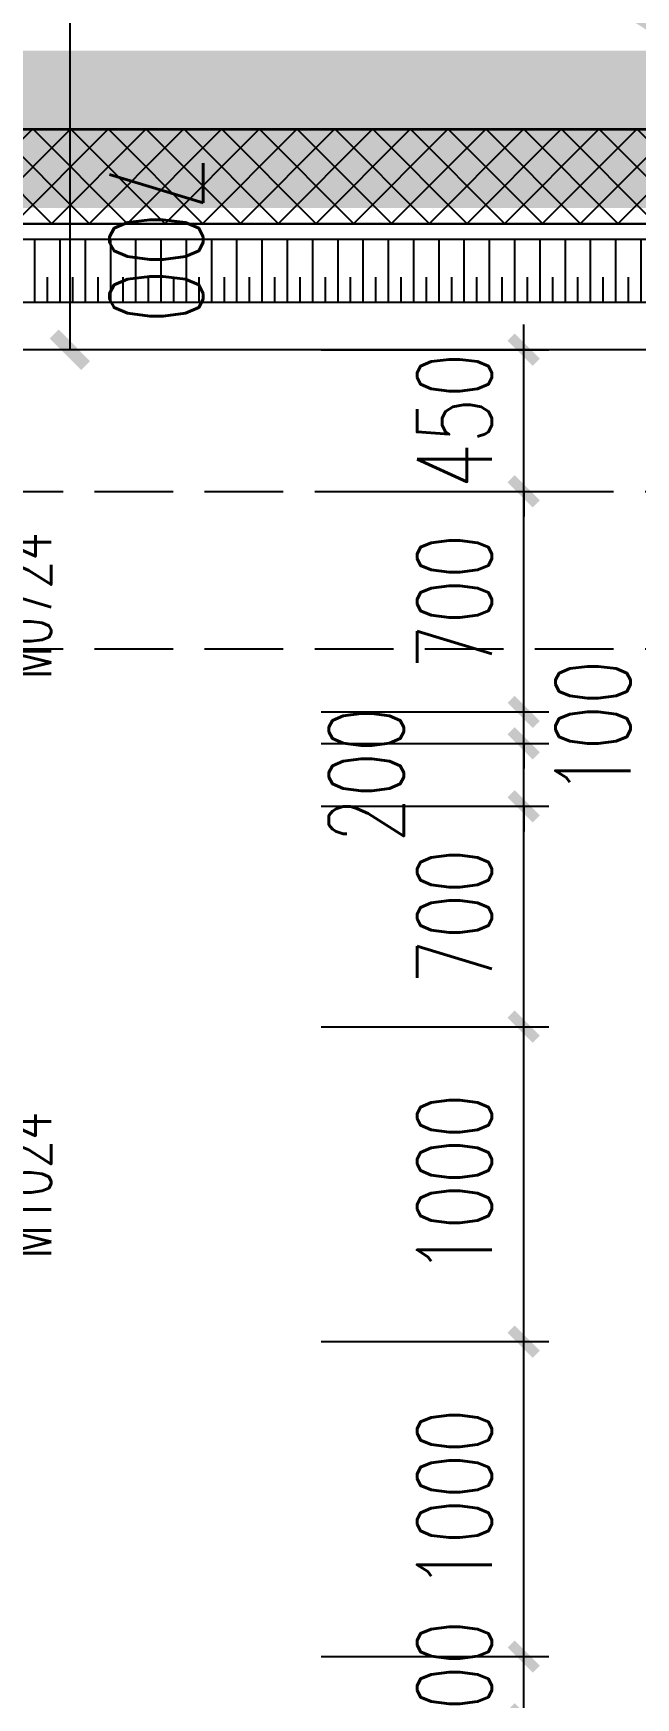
# Model space of a CAD drawing. Extents: x -821772 to -21949, y 506164 to 1049594.
# Drawn here: x -294599 to -292684, y 616439 to 621725 of the extents above; entities that cross this region are included whole.
import ezdxf
from ezdxf.xclip import XClip

# ---------------------------------------------------------------- set-up
doc = ezdxf.new("R2010")
doc.units = 0
doc.header["$LTSCALE"] = 1000
doc.header["$MEASUREMENT"] = 0
doc.header["$XCLIPFRAME"] = 2
for name, pattern in [('10平面20250807_t3$0$DASH', [0.35, 0.25, -0.1]), ('10平面20250807_t3$0$DOTE', [2.4200000000000004, 2, -0.2, 0.02, -0.2]), ('DASH', [0.35, 0.25, -0.1])]:
    doc.linetypes.add(name, pattern=pattern)
doc.layers.get('Defpoints').update_dxf_attribs({"color": 210})
doc.layers.add('1-防火分区线', color=201, linetype='DASH', lineweight=50)
for name, color, linetype in [('10平面20250807_t3$0$99平面图例外参$0$A-HATCH-2', 8, 'Continuous'), ('10平面20250807_t3$0$A-AXIS-D', 8, 'Continuous'), ('10平面20250807_t3$0$A-AXIS-DOTE', 8, '10平面20250807_t3$0$DOTE'), ('10平面20250807_t3$0$A-AXIS-DP', 8, 'Continuous'), ('10平面20250807_t3$0$A-HATCH-2', 8, 'Continuous'), ('10平面20250807_t3$0$A-LIN-V', 8, 'Continuous'), ('10平面20250807_t3$0$A-WINDOW', 8, 'Continuous'), ('10平面20250807_t3$0$AS-WALL', 8, 'Continuous'), ('10平面20250807_t3$0$AS-结构边线层', 8, 'Continuous'), ('10平面20250807_t3$0$DIM_ELEV', 8, 'Continuous'), ('10平面20250807_t3$0$DIM_SYMB', 8, 'Continuous'), ('10平面20250807_t3$0$PUB_HATCH', 8, 'Continuous'), ('10平面20250807_t3$0$建-门', 8, 'Continuous'), ('10平面20250807_t3$0$建-门窗编号', 8, 'Continuous'), ('PUB_HATCH', 8, 'Continuous')]:
    doc.layers.add(name, color=color, linetype=linetype)
doc.styles.add('10平面20250807_t3$0$_TCH_DIM_T3', font='SIMPLEX', dxfattribs={"width": 0.7058823529411765, "bigfont": 'GBCBIG'})
doc.styles.add('10平面20250807_t3$0$A-WIN-LABEL', font='SIMPLEX', dxfattribs={"bigfont": 'GBCBIG'})
doc.dimstyles.new('10平面20250807_t3$0$_TCH_ARCH&&100', dxfattribs={"dimtxt": 297.5, "dimasz": 100, "dimexe": 100, "dimexo": 100, "dimgap": 126.25, "dimtad": 1, "dimdec": 0, "dimzin": 0, "dimdsep": 46, "dimtxsty": '10平面20250807_t3$0$_TCH_DIM_T3', "dimblk": '10平面20250807_t3$0$_ArchTick', "dimcen": 0.09, "dimclrt": 7, "dimazin": 2, "dimtfac": 1, "dimtdec": 0, "dimtix": 1, "dimtmove": 2, "dimatfit": 3, "dimfxl": 0, "dimtolj": 1, "dimtzin": 0, "dimarcsym": 0})
doc.dimstyles.new('10平面20250807_t3$0$_TCH_ARCH&&80', dxfattribs={"dimtxt": 238, "dimasz": 80, "dimexe": 80, "dimexo": 80, "dimgap": 101, "dimtad": 1, "dimdec": 0, "dimzin": 0, "dimdsep": 46, "dimtxsty": '10平面20250807_t3$0$_TCH_DIM_T3', "dimblk": '10平面20250807_t3$0$_ArchTick', "dimcen": 0.09, "dimclrt": 7, "dimazin": 2, "dimtfac": 1, "dimtdec": 0, "dimtix": 1, "dimtmove": 2, "dimatfit": 3, "dimfxl": 0, "dimtolj": 1, "dimtzin": 0, "dimarcsym": 0})

# ---------------------------------------------------------------- blocks, each defined once
blk = doc.blocks.new('10平面20250807_t3$0$_ArchTick')
at = {"color": 0, "linetype": 'ByBlock', "const_width": 0.4}
blk.add_lwpolyline([(-0.5, -0.5), (0.5, 0.5)], dxfattribs=at)
blk = doc.blocks.new('*D9867')
at = {"layer": '10平面20250807_t3$0$A-AXIS-D', "color": 0, "lineweight": -2}
for p, q in [((-73023.99064136657, -183399.999996034), (-73846.20099103078, -183399.999996034)), ((-73746.20099103078, -183399.999996034), (-73746.20099103078, -184100.0000000016)), ((-73023.99064136657, -184100.0000000016), (-73846.20099103078, -184100.0000000016))]:
    blk.add_line(p, q, dxfattribs=at)
at = {"layer": 'Defpoints', "color": 0}
for p in [(-72923.99064136657, -183399.999996034), (-73746.20099103078, -184100.0000000016), (-72923.99064136657, -184100.0000000016)]:
    blk.add_point(p, dxfattribs=at)
at = {"layer": '10平面20250807_t3$0$A-AXIS-D', "color": 0, "lineweight": -2, "xscale": 100, "yscale": 100, "zscale": 100}
for p, rotation in [((-73746.20099103078, -183399.999996034), 90), ((-73746.20099103078, -184100.0000000016), 270)]:
    blk.add_blockref('10平面20250807_t3$0$_ArchTick', p, dxfattribs=dict(at, rotation=rotation))
at = {"layer": '10平面20250807_t3$0$A-AXIS-D', "color": 7, "insert": (-73471.20099103075, -183749.9999980177), "char_height": 297.5, "attachment_point": 5, "rotation": 270, "style": '10平面20250807_t3$0$_TCH_DIM_T3'}
blk.add_mtext('\\A1;700', dxfattribs=at)
blk = doc.blocks.new('*D9868')
at = {"layer": '10平面20250807_t3$0$A-AXIS-D', "color": 0, "lineweight": -2}
for p, q in [((-73023.99064136641, -165399.9999962828), (-73846.2009910307, -165399.9999962828)), ((-73746.2009910307, -165399.9999962828), (-73746.2009910307, -183399.999996034)), ((-73023.99064136657, -183399.999996034), (-73846.2009910307, -183399.999996034))]:
    blk.add_line(p, q, dxfattribs=at)
at = {"layer": 'Defpoints', "color": 0}
for p in [(-72923.99064136641, -165399.9999962828), (-73746.2009910307, -183399.999996034), (-72923.99064136657, -183399.999996034)]:
    blk.add_point(p, dxfattribs=at)
at = {"layer": '10平面20250807_t3$0$A-AXIS-D', "color": 0, "lineweight": -2, "xscale": 100, "yscale": 100, "zscale": 100}
for p, rotation in [((-73746.2009910307, -165399.9999962828), 90), ((-73746.2009910307, -183399.999996034), 270)]:
    blk.add_blockref('10平面20250807_t3$0$_ArchTick', p, dxfattribs=dict(at, rotation=rotation))
at = {"layer": '10平面20250807_t3$0$A-AXIS-D', "color": 7, "insert": (-73471.20099103067, -174399.9999961584), "char_height": 297.5, "attachment_point": 5, "rotation": 270, "style": '10平面20250807_t3$0$_TCH_DIM_T3'}
blk.add_mtext('\\A1;18000', dxfattribs=at)
blk = doc.blocks.new('10平面20250807_t3$0$43243')
at = {"layer": '10平面20250807_t3$0$AS-结构边线层'}
blk.add_lwpolyline([(-263994.18453191, 621290.0519981321), (-277514.1845319109, 621290.051998063), (-277514.18453191, 621120.051998063), (-279354.1845576911, 621120.0519980536), (-279354.184557691, 620570.104783304), (-281454.184537195, 620569.9999961803), (-281454.1845374174, 621120.0519973314), (-295987.0108697969, 621120.0519972552), (-313454.1843778241, 567285.8172418119), (-313454.1843779226, 548519.9479952035), (-281454.1845374565, 548519.9479863077), (-281454.1845374497, 549069.9999961918), (-279354.1845578055, 549069.9999967759), (-279354.1845578086, 548519.9479943201), (-277514.1845319114, 548519.9479943096), (-277514.1845319114, 548349.9479943096), (-263994.1845319109, 548349.9479942404)], dxfattribs=at)
blk = doc.blocks.new('10平面20250807_t3$0$4324324')
at = {"layer": '10平面20250807_t3$0$A-HATCH-2', "linetype": '10平面20250807_t3$0$DASH'}
for p, q in [((-294754.1845332207, 620269.9999995283), (-135554.1845319097, 620269.999994776)), ((-294754.1845332207, 619769.9999995284), (-135554.1845319246, 619769.999994776))]:
    blk.add_line(p, q, dxfattribs=at)
blk = doc.blocks.new('10平面20250807_t3$0$3132')
at = {"layer": '10平面20250807_t3$0$DIM_ELEV', "linetype": '10平面20250807_t3$0$DASH', "const_width": 30}
blk.add_lwpolyline([(-300250, 621840), (-292930, 621840, -0.414213562373095), (-292430, 621340), (-292430, 609770, -0.414213562373095), (-292930, 609270), (-300250, 609270, -0.414213562373095), (-300750, 609770), (-300750, 621340, -0.414213562373095)], format="xyb", close=True, dxfattribs=at)
blk = doc.blocks.new('10平面20250807_t3$0$99平面图例外参$0$$LinePat$填挖边坡')
at = {"color": 0}
for p, q in [((0, 0), (0, -1500)), ((300, 0), (300, -600))]:
    blk.add_line(p, q, dxfattribs=at)
at = {"layer": 'Defpoints', "color": 0}
blk.add_point((600, 0), dxfattribs=at)
blk = doc.blocks.new('10平面20250807_t3$0$34242343243')
at = {"layer": '10平面20250807_t3$0$A-LIN-V'}
for p, q in [((-281908.1845319086, 621070.0519972668), (-294754.1845317683, 621070.0519972668)), ((-281908.1845319086, 620870.0519972668), (-294754.1845317683, 620870.0519972668))]:
    blk.add_line(p, q, dxfattribs=at)
at = {"layer": '10平面20250807_t3$0$99平面图例外参$0$A-HATCH-2', "color": 203, "xscale": 0.1338124999985388, "yscale": 0.1333333333333333, "zscale": 0.1333333333333333, "rotation": 179.9999999990436}
for p in [(-294593.6095317701, 620870.0519973328), (-294513.3220317709, 620870.0519973314), (-294433.0345317718, 620870.0519973302), (-294352.7470317727, 620870.0519973288), (-294272.4595317736, 620870.0519973275), (-294192.1720317745, 620870.0519973261), (-294111.8845317753, 620870.0519973248), (-294031.5970317762, 620870.0519973234), (-293951.3095317771, 620870.0519973221), (-293871.0220317779, 620870.0519973207), (-293790.7345317788, 620870.0519973194), (-293710.4470317797, 620870.051997318), (-293630.1595317806, 620870.0519973168), (-293549.8720317815, 620870.0519973154), (-293469.5845317824, 620870.0519973141), (-293389.2970317832, 620870.0519973127), (-293309.0095317841, 620870.0519973114), (-293228.722031785, 620870.05199731), (-293148.4345317858, 620870.0519973087), (-293068.1470317867, 620870.0519973073), (-292987.8595317876, 620870.051997306), (-292907.5720317885, 620870.0519973047), (-292827.2845317894, 620870.0519973034), (-292746.9970317903, 620870.051997302), (-292666.7095317911, 620870.0519973007)]:
    blk.add_blockref('10平面20250807_t3$0$99平面图例外参$0$$LinePat$填挖边坡', p, dxfattribs=at)
blk = doc.blocks.new('*D11723')
at = {"layer": '10平面20250807_t3$0$A-AXIS-DP', "color": 0, "lineweight": -2}
for p, q in [((-293039.9999998466, 616569.9999961321), (-293039.9999998466, 616649.9999961321)), ((-293684.1845319367, 616569.9999961321), (-292959.9999998466, 616569.9999961321)), ((-293039.9999998466, 616369.9999961314), (-293039.9999998466, 616569.9999961321)), ((-293684.1845319445, 616369.9999961314), (-292959.9999998466, 616369.9999961314)), ((-293039.9999998466, 616369.9999961314), (-293039.9999998466, 616289.9999961314))]:
    blk.add_line(p, q, dxfattribs=at)
at = {"layer": 'Defpoints', "color": 0}
for p in [(-293764.1845319367, 616569.9999961321), (-293039.9999998466, 616569.9999961321), (-293764.1845319445, 616369.9999961314)]:
    blk.add_point(p, dxfattribs=at)
at = {"layer": '10平面20250807_t3$0$A-AXIS-DP', "color": 0, "lineweight": -2, "xscale": 80, "yscale": 80, "zscale": 80}
for p, rotation in [((-293039.9999998466, 616569.9999961321), 270), ((-293039.9999998466, 616369.9999961314), 90)]:
    blk.add_blockref('10平面20250807_t3$0$_ArchTick', p, dxfattribs=dict(at, rotation=rotation))
at = {"layer": '10平面20250807_t3$0$A-AXIS-DP', "color": 7, "insert": (-293259.9999998464, 616469.9999961318), "char_height": 238, "attachment_point": 5, "rotation": 90, "style": '10平面20250807_t3$0$_TCH_DIM_T3'}
blk.add_mtext('\\A1;200', dxfattribs=at)
blk = doc.blocks.new('*D11724')
at = {"layer": '10平面20250807_t3$0$A-AXIS-DP', "color": 0, "lineweight": -2}
for p, q in [((-293684.1845318977, 617569.99999612), (-292959.9999998232, 617569.99999612)), ((-293039.9999998232, 616569.9999961321), (-293039.9999998232, 617569.99999612)), ((-293684.1845319367, 616569.9999961321), (-292959.9999998232, 616569.9999961321))]:
    blk.add_line(p, q, dxfattribs=at)
at = {"layer": 'Defpoints', "color": 0}
for p in [(-293764.1845318977, 617569.99999612), (-293039.9999998232, 617569.99999612), (-293764.1845319367, 616569.9999961321)]:
    blk.add_point(p, dxfattribs=at)
at = {"layer": '10平面20250807_t3$0$A-AXIS-DP', "color": 0, "lineweight": -2, "xscale": 80, "yscale": 80, "zscale": 80}
for p, rotation in [((-293039.9999998232, 617569.99999612), 90), ((-293039.9999998232, 616569.9999961321), 270)]:
    blk.add_blockref('10平面20250807_t3$0$_ArchTick', p, dxfattribs=dict(at, rotation=rotation))
at = {"layer": '10平面20250807_t3$0$A-AXIS-DP', "color": 7, "insert": (-293259.999999823, 617069.999996126), "char_height": 238, "attachment_point": 5, "rotation": 90, "style": '10平面20250807_t3$0$_TCH_DIM_T3'}
blk.add_mtext('\\A1;1000', dxfattribs=at)
blk = doc.blocks.new('*D11725')
at = {"layer": '10平面20250807_t3$0$A-AXIS-DP', "color": 0, "lineweight": -2}
for p, q in [((-293684.1845318587, 618569.99999612), (-292959.9999997842, 618569.99999612)), ((-293039.9999997842, 617569.99999612), (-293039.9999997842, 618569.99999612)), ((-293684.1845318977, 617569.99999612), (-292959.9999997842, 617569.99999612))]:
    blk.add_line(p, q, dxfattribs=at)
at = {"layer": 'Defpoints', "color": 0}
for p in [(-293764.1845318587, 618569.99999612), (-293039.9999997842, 618569.99999612), (-293764.1845318977, 617569.99999612)]:
    blk.add_point(p, dxfattribs=at)
at = {"layer": '10平面20250807_t3$0$A-AXIS-DP', "color": 0, "lineweight": -2, "xscale": 80, "yscale": 80, "zscale": 80}
for p, rotation in [((-293039.9999997842, 618569.99999612), 90), ((-293039.9999997842, 617569.99999612), 270)]:
    blk.add_blockref('10平面20250807_t3$0$_ArchTick', p, dxfattribs=dict(at, rotation=rotation))
at = {"layer": '10平面20250807_t3$0$A-AXIS-DP', "color": 7, "insert": (-293259.999999784, 618069.99999612), "char_height": 238, "attachment_point": 5, "rotation": 90, "style": '10平面20250807_t3$0$_TCH_DIM_T3'}
blk.add_mtext('\\A1;1000', dxfattribs=at)
blk = doc.blocks.new('*D11726')
at = {"layer": '10平面20250807_t3$0$A-AXIS-DP', "color": 0, "lineweight": -2}
for p, q in [((-293684.1845318314, 619269.9999995156), (-292959.9999997511, 619269.9999995156)), ((-293039.9999997511, 618569.99999612), (-293039.9999997511, 619269.9999995156)), ((-293684.1845318587, 618569.99999612), (-292959.9999997511, 618569.99999612))]:
    blk.add_line(p, q, dxfattribs=at)
at = {"layer": 'Defpoints', "color": 0}
for p in [(-293764.1845318314, 619269.9999995156), (-293039.9999997511, 619269.9999995156), (-293764.1845318587, 618569.99999612)]:
    blk.add_point(p, dxfattribs=at)
at = {"layer": '10平面20250807_t3$0$A-AXIS-DP', "color": 0, "lineweight": -2, "xscale": 80, "yscale": 80, "zscale": 80}
for p, rotation in [((-293039.9999997511, 619269.9999995156), 90), ((-293039.9999997511, 618569.99999612), 270)]:
    blk.add_blockref('10平面20250807_t3$0$_ArchTick', p, dxfattribs=dict(at, rotation=rotation))
at = {"layer": '10平面20250807_t3$0$A-AXIS-DP', "color": 7, "insert": (-293259.9999997509, 618919.9999978178), "char_height": 238, "attachment_point": 5, "rotation": 90, "style": '10平面20250807_t3$0$_TCH_DIM_T3'}
blk.add_mtext('\\A1;700', dxfattribs=at)
blk = doc.blocks.new('*D11727')
at = {"layer": '10平面20250807_t3$0$A-AXIS-DP', "color": 0, "lineweight": -2}
for p, q in [((-293039.9999997335, 619469.9999995198), (-293039.9999997335, 619549.9999995198)), ((-293684.1845318236, 619469.9999995198), (-292959.9999997335, 619469.9999995198)), ((-293039.9999997335, 619269.9999995156), (-293039.9999997335, 619469.9999995198)), ((-293684.1845318314, 619269.9999995156), (-292959.9999997335, 619269.9999995156)), ((-293039.9999997335, 619269.9999995156), (-293039.9999997335, 619189.9999995156))]:
    blk.add_line(p, q, dxfattribs=at)
at = {"layer": 'Defpoints', "color": 0}
for p in [(-293764.1845318236, 619469.9999995198), (-293039.9999997335, 619469.9999995198), (-293764.1845318314, 619269.9999995156)]:
    blk.add_point(p, dxfattribs=at)
at = {"layer": '10平面20250807_t3$0$A-AXIS-DP', "color": 0, "lineweight": -2, "xscale": 80, "yscale": 80, "zscale": 80}
for p, rotation in [((-293039.9999997335, 619469.9999995198), 270), ((-293039.9999997335, 619269.9999995156), 90)]:
    blk.add_blockref('10平面20250807_t3$0$_ArchTick', p, dxfattribs=dict(at, rotation=rotation))
at = {"layer": '10平面20250807_t3$0$A-AXIS-DP', "color": 7, "insert": (-293539.9999997334, 619369.9999995087), "char_height": 238, "attachment_point": 5, "rotation": 90, "style": '10平面20250807_t3$0$_TCH_DIM_T3'}
blk.add_mtext('\\A1;200', dxfattribs=at)
blk = doc.blocks.new('*D11728')
at = {"layer": '10平面20250807_t3$0$A-AXIS-DP', "color": 0, "lineweight": -2}
for p, q in [((-293039.9999997277, 619569.9999995239), (-293039.9999997277, 619649.9999995239)), ((-293684.1845318197, 619569.9999995239), (-292959.9999997277, 619569.9999995239)), ((-293039.9999997277, 619469.9999995198), (-293039.9999997277, 619569.9999995239)), ((-293684.1845318236, 619469.9999995198), (-292959.9999997277, 619469.9999995198)), ((-293039.9999997277, 619469.9999995198), (-293039.9999997277, 619389.9999995198))]:
    blk.add_line(p, q, dxfattribs=at)
at = {"layer": 'Defpoints', "color": 0}
for p in [(-293764.1845318197, 619569.9999995239), (-293039.9999997277, 619569.9999995239), (-293764.1845318236, 619469.9999995198)]:
    blk.add_point(p, dxfattribs=at)
at = {"layer": '10平面20250807_t3$0$A-AXIS-DP', "color": 0, "lineweight": -2, "xscale": 80, "yscale": 80, "zscale": 80}
for p, rotation in [((-293039.9999997277, 619569.9999995239), 270), ((-293039.9999997277, 619469.9999995198), 90)]:
    blk.add_blockref('10平面20250807_t3$0$_ArchTick', p, dxfattribs=dict(at, rotation=rotation))
at = {"layer": '10平面20250807_t3$0$A-AXIS-DP', "color": 7, "insert": (-292819.9999997276, 619519.9999994847), "char_height": 238, "attachment_point": 5, "rotation": 90, "style": '10平面20250807_t3$0$_TCH_DIM_T3'}
blk.add_mtext('\\A1;100', dxfattribs=at)
blk = doc.blocks.new('*D11729')
at = {"layer": '10平面20250807_t3$0$A-AXIS-DP', "color": 0, "lineweight": -2}
for p, q in [((-293684.1845317924, 620269.9999994985), (-292959.9999997121, 620269.9999994985)), ((-293039.9999997121, 619569.9999995239), (-293039.9999997121, 620269.9999994985)), ((-293684.1845318197, 619569.9999995239), (-292959.9999997121, 619569.9999995239))]:
    blk.add_line(p, q, dxfattribs=at)
at = {"layer": 'Defpoints', "color": 0}
for p in [(-293764.1845317924, 620269.9999994985), (-293039.9999997121, 620269.9999994985), (-293764.1845318197, 619569.9999995239)]:
    blk.add_point(p, dxfattribs=at)
at = {"layer": '10平面20250807_t3$0$A-AXIS-DP', "color": 0, "lineweight": -2, "xscale": 80, "yscale": 80, "zscale": 80}
for p, rotation in [((-293039.9999997121, 620269.9999994985), 90), ((-293039.9999997121, 619569.9999995239), 270)]:
    blk.add_blockref('10平面20250807_t3$0$_ArchTick', p, dxfattribs=dict(at, rotation=rotation))
at = {"layer": '10平面20250807_t3$0$A-AXIS-DP', "color": 7, "insert": (-293259.9999997119, 619919.9999995112), "char_height": 238, "attachment_point": 5, "rotation": 90, "style": '10平面20250807_t3$0$_TCH_DIM_T3'}
blk.add_mtext('\\A1;700', dxfattribs=at)
blk = doc.blocks.new('*D11730')
at = {"layer": '10平面20250807_t3$0$A-AXIS-DP', "color": 0, "lineweight": -2}
for p, q in [((-293039.9999996896, 620719.9999962042), (-293039.9999996896, 620799.9999962042)), ((-293684.1845317748, 620719.9999962042), (-292959.9999996896, 620719.9999962042)), ((-293039.9999996896, 620269.9999994984), (-293039.9999996896, 620719.9999962042)), ((-293684.1845317924, 620269.9999994984), (-292959.9999996896, 620269.9999994984)), ((-293039.9999996896, 620269.9999994984), (-293039.9999996896, 620189.9999994984))]:
    blk.add_line(p, q, dxfattribs=at)
at = {"layer": 'Defpoints', "color": 0}
for p in [(-293764.1845317748, 620719.9999962042), (-293039.9999996896, 620719.9999962042), (-293764.1845317924, 620269.9999994984)]:
    blk.add_point(p, dxfattribs=at)
at = {"layer": '10平面20250807_t3$0$A-AXIS-DP', "color": 0, "lineweight": -2, "xscale": 80, "yscale": 80, "zscale": 80}
for p, rotation in [((-293039.9999996896, 620719.9999962042), 270), ((-293039.9999996896, 620269.9999994984), 90)]:
    blk.add_blockref('10平面20250807_t3$0$_ArchTick', p, dxfattribs=dict(at, rotation=rotation))
at = {"layer": '10平面20250807_t3$0$A-AXIS-DP', "color": 7, "insert": (-293259.9999996894, 620494.9999978512), "char_height": 238, "attachment_point": 5, "rotation": 90, "style": '10平面20250807_t3$0$_TCH_DIM_T3'}
blk.add_mtext('\\A1;450', dxfattribs=at)
blk = doc.blocks.new('*U10179')
at = {"color": 0}
blk.add_lwpolyline([(500, 0), (499.9999999999999, 1000), (459.9999999999999, 1000), (460, 0)], close=True, dxfattribs=at)
blk.add_arc((500, 0), 1000, 90, 180, dxfattribs=at)
blk = doc.blocks.new('*U10178')
at = {"color": 0, "xscale": 0.001, "yscale": 0.001, "zscale": 0.001}
blk.add_blockref('*U10179', (0, 0), dxfattribs=at)
blk = doc.blocks.new('10平面20250807_t3$0$dote')
at = {"layer": '10平面20250807_t3$0$A-AXIS-DOTE', "ltscale": 2}
blk.add_line((98696.38485717773, -184100.0000000022), (-97273.61514282224, -184100.0000000013), dxfattribs=at)
at = {"layer": '10平面20250807_t3$0$A-AXIS-D'}
for base, p1, p2, angle, picture, middle in [((-73746.2009910307, -183399.999996034), (-72923.99064136638, -165399.9999962827), (-72923.99064136654, -183399.999996034), 269.9999999999995, '*D9868', (-73471.20099103067, -174399.9999961584)), ((-73746.20099103078, -184100.0000000016), (-72923.99064136654, -183399.999996034), (-72923.99064136654, -184100.0000000015), 270, '*D9867', (-73471.20099103075, -183749.9999980177))]:
    dim = blk.add_linear_dim(base=base, p1=p1, p2=p2, angle=angle, dimstyle='10平面20250807_t3$0$_TCH_ARCH&&100', override={"dimgap": 0}, dxfattribs=at)
    dim.commit()
    dim.dimension.update_dxf_attribs({"geometry": picture, "text_midpoint": middle, "dimtype": 129, "text_rotation": 270})
blk = doc.blocks.new('10平面20250807_t3')
at = {"layer": '10平面20250807_t3$0$PUB_HATCH'}
h = blk.add_hatch(dxfattribs=at)
h.set_pattern_fill('多孔材料', color=256, scale=30, style=0)
h.set_pattern_definition([(45, (60, 0), (-60.000060993344, 60.000060993344), []), (135, (60, 0), (-60.000060993344, -60.00006099334399), [])])
h.paths.add_polyline_path([(-281154.184537543, 621420.0519973319), (-295104.1845319878, 621420.051997259), (-295104.1845319861, 621120.0519972591), (-281454.1845374174, 621120.0519973314)])
at = {"layer": '10平面20250807_t3$0$AS-WALL'}
for p, q in [((-281154.184537543, 621420.0519973319), (-295104.1845319878, 621420.051997259)), ((-295104.1845319861, 621120.0519972591), (-281454.1845374174, 621120.0519973314))]:
    blk.add_line(p, q, dxfattribs=at)
at = {"layer": '10平面20250807_t3$0$A-AXIS-DP'}
blk.add_blockref('10平面20250807_t3$0$3132', (0, 0), dxfattribs=at)
at = {"layer": '10平面20250807_t3$0$A-WINDOW'}
for name in ['10平面20250807_t3$0$43243', '10平面20250807_t3$0$4324324']:
    blk.add_blockref(name, (0, 0), dxfattribs=at)
at = {"layer": '10平面20250807_t3$0$AS-WALL'}
blk.add_blockref('10平面20250807_t3$0$dote', (-220736.3848571775, 804819.9999961853), dxfattribs=at)
at = {"layer": '10平面20250807_t3$0$DIM_SYMB'}
blk.add_blockref('10平面20250807_t3$0$34242343243', (0, 0), dxfattribs=at)
at = {"layer": '10平面20250807_t3$0$建-门'}
ref = blk.add_blockref('*U10178', (-294854.1845318035, 619919.999999537), dxfattribs=dict(at, xscale=700, yscale=-700, zscale=199.9999999999998, rotation=269.9999999977665))
ref.add_attrib('A', 'M0724', (-294542.3095318176, 619672.4999995248), dxfattribs={"layer": '10平面20250807_t3$0$建-门窗编号', "ltscale": 500, "height": 148.75, "rotation": 89.99999999776642, "style": '10平面20250807_t3$0$A-WIN-LABEL', "width": 0.7058823529411765})
ref = blk.add_blockref('*U10178', (-294854.1845318755, 618069.9999961552), dxfattribs=dict(at, xscale=1000, yscale=-1000, zscale=199.9999999999998, rotation=269.9999999977625))
ref.add_attrib('A', 'M1024', (-294542.3095318672, 617832.4999961432), dxfattribs={"layer": '10平面20250807_t3$0$建-门窗编号', "ltscale": 500, "height": 148.75, "rotation": 89.99999999776247, "style": '10平面20250807_t3$0$A-WIN-LABEL', "width": 0.7058823529411765})
at = {"layer": '10平面20250807_t3$0$A-AXIS-DP'}
for p1, p2, distance, picture, middle in [((-293764.1845317922, 620269.9999994981), (-293764.1845317747, 620719.9999962039), -724.1845320851426, '*D11730', (-293259.9999996894, 620494.9999978512)), ((-293764.1845318195, 619569.9999995236), (-293764.1845317922, 620269.9999994982), -724.1845320800785, '*D11729', (-293259.9999997119, 619919.9999995112)), ((-293764.1845318585, 618569.9999961198), (-293764.1845318312, 619269.9999995154), -724.1845320800785, '*D11726', (-293259.9999997509, 618919.9999978178)), ((-293764.1845318975, 617569.9999961198), (-293764.1845318585, 618569.9999961198), -724.1845320742577, '*D11725', (-293259.999999784, 618069.99999612)), ((-293764.1845319365, 616569.9999961319), (-293764.1845318975, 617569.9999961198), -724.1845320742577, '*D11724', (-293259.999999823, 617069.999996126)), ((-293764.1845319443, 616369.9999961312), (-293764.1845319365, 616569.9999961319), -724.1845320898573, '*D11723', (-293259.9999998464, 616469.9999961318))]:
    dim = blk.add_aligned_dim(p1=p1, p2=p2, distance=distance, dimstyle='10平面20250807_t3$0$_TCH_ARCH&&80', dxfattribs=at)
    dim.commit()
    dim.dimension.update_dxf_attribs({"geometry": picture, "text_midpoint": middle})
for base, p1, p2, picture, middle in [((-293039.9999997277, 619569.9999995239), (-293764.1845318234, 619469.9999995196), (-293764.1845318195, 619569.9999995236), '*D11728', (-292819.9999997276, 619519.9999994847)), ((-293039.9999997335, 619469.9999995198), (-293764.1845318312, 619269.9999995154), (-293764.1845318234, 619469.9999995196), '*D11727', (-293539.9999997334, 619369.9999995087))]:
    dim = blk.add_linear_dim(base=base, p1=p1, p2=p2, angle=89.99999999776551, dimstyle='10平面20250807_t3$0$_TCH_ARCH&&80', dxfattribs=at)
    dim.commit()
    dim.dimension.update_dxf_attribs({"geometry": picture, "text_midpoint": middle, "dimtype": 129})

msp = doc.modelspace()

# ---------------------------------------------------------------- block references
at = {"ltscale": 100}
ref = msp.add_blockref('10平面20250807_t3', (0, 0), dxfattribs=at)
XClip(ref).set_block_clipping_path([(-386212.6353242097, 506163.79756496), (-21948.75939678214, 884998.2285294847)])

# ---------------------------------------------------------------- next in the draw order: hatches: boundary and pattern name
at = {"layer": 'PUB_HATCH', "ltscale": 5000}
h = msp.add_hatch(dxfattribs=at)
h.set_pattern_fill('HONEY', color=8, scale=2000)
h.set_pattern_definition([(0, (0, 0), (4762.5, 2749.63), [3175, -6350]), (120, (0, 0), (-4762.499431007805, 2749.630985523391), [3175, -6350]), (59.99999999999999, (0, 0), (0.0005689921946938625, 5499.260985523389), [-6350, 3175])])
h.paths.add_polyline_path([(-252854.1845524394, 548219.9479993586), (-252854.1845524394, 548719.999996181), (-254254.184532171, 548719.9999961798), (-254254.1845321708, 548219.9479994163), (-313754.1844787598, 548219.9480018616), (-313754.184534625, 567383.2169211842), (-296221.2917430461, 621420.0000001537), (-254254.1845321708, 621420.0000001153), (-254254.184532171, 620919.9999961864), (-252854.1845524394, 620919.9999961852), (-252854.1845524395, 621420.000000114), (-200254.184532171, 621420.0000000658), (-200254.184532171, 620919.9999961864), (-198854.1845524394, 620919.9999961852), (-198854.1845524395, 621420.0000000645), (-146254.1845321708, 621420.0000000163), (-146254.184532171, 620919.9999961864), (-144854.1845524394, 620919.9999961852), (-144854.1845524394, 621420.000000015), (-128054.1845168432, 621419.9999999997), (-128054.1845172284, 548219.9479942296), (-144854.1845524394, 548219.9479949201), (-144854.1845524394, 548719.999996181), (-146254.184532171, 548719.9999961798), (-146254.1845321705, 548219.9479949776), (-198854.1845524395, 548219.9479971393), (-198854.1845524394, 548719.999996181), (-200254.184532171, 548719.9999961798), (-200254.184532171, 548219.9479971969)])

# ---------------------------------------------------------------- next in the draw order: linework, layer by layer
at = {"layer": '1-防火分区线', "color": 1, "linetype": 'DASH', "ltscale": 5, "const_width": 500}
msp.add_lwpolyline([(-146254.1845321705, 548219.9479949776), (-198854.1845524395, 548219.9479971393), (-198854.1845524394, 548719.999996181), (-200254.184532171, 548719.9999961798), (-200254.184532171, 548219.9479971969), (-252854.1845524394, 548219.9479993586), (-252854.1845524394, 548719.999996181), (-254254.184532171, 548719.9999961798), (-254254.1845321708, 548219.9479994163), (-313754.1844787598, 548219.9480018616), (-313754.184534625, 567383.2169211842), (-296221.2917430461, 621420.0000001537), (-296221.2917430461, 621420.0000001537), (-254254.1845321708, 621420.0000001153), (-254254.184532171, 620919.9999961864), (-252854.1845524394, 620919.9999961852), (-252854.1845524395, 621420.000000114), (-200254.184532171, 621420.0000000658), (-200254.184532171, 620919.9999961864), (-198854.1845524394, 620919.9999961852), (-198854.1845524395, 621420.0000000645), (-146254.1845321708, 621420.0000000163)], dxfattribs=at)

doc.saveas('drawing.dxf')
